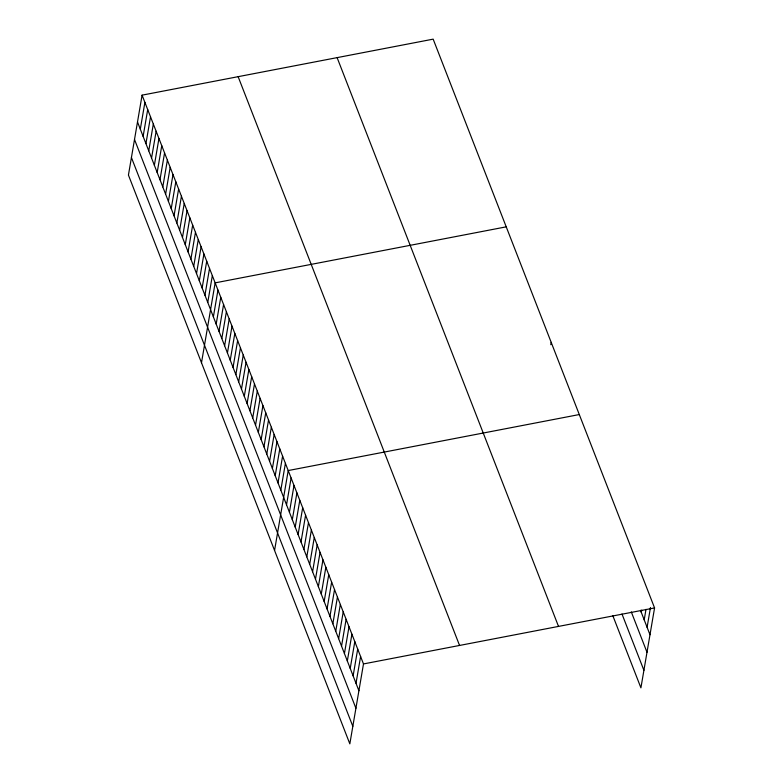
<?xml version="1.0" encoding="UTF-8"?>
<svg xmlns="http://www.w3.org/2000/svg" width="783" height="783" viewBox="0 0 783 783"><rect width="100%" height="100%" fill="white"/><g stroke="black" fill="none" stroke-linecap="round" stroke-linejoin="round"><path stroke-width="1.17" d="M142.085 95.154L128.432 175.069L349.835 743.85L363.488 663.935L142.085 95.154L433.165 39.15L654.568 607.931L640.915 687.846L612.786 615.585M140.314 129.175L144.894 102.377M143.123 136.389L147.703 109.591M145.941 143.612L150.522 116.814M148.75 150.825L153.331 124.037M151.559 158.049L156.14 131.25M154.368 165.262L158.949 138.474M157.177 172.485L161.758 145.687M159.986 179.708L164.567 152.91M162.795 186.922L167.376 160.133M165.605 194.145L170.185 167.347M168.414 201.358L172.994 174.57M171.232 208.581L175.813 181.783M174.041 215.805L178.622 189.006M176.85 223.018L181.431 196.23M179.659 230.241L184.24 203.443M182.468 237.455L187.049 210.666M185.277 244.678L189.858 217.88M188.086 251.901L192.667 225.103M190.895 259.114L195.476 232.316M193.714 266.337L198.285 239.539M196.523 273.551L201.104 246.762M199.332 280.774L203.913 253.976M202.141 287.987L206.722 261.199M204.95 295.211L209.531 268.412M207.759 302.434L212.34 275.636M201.495 362.764L215.149 282.859L506.229 226.845M213.377 316.87L217.958 290.072M216.186 324.084L220.767 297.295M219.005 331.307L223.586 304.509M221.814 338.53L226.395 311.732M224.623 345.743L229.204 318.955M227.432 352.967L232.013 326.168M230.241 360.18L234.822 333.392M233.05 367.403L237.631 340.605M235.859 374.626L240.44 347.828M238.668 381.84L243.249 355.042M241.477 389.063L246.058 362.265M244.296 396.276L248.877 369.488M247.105 403.499L251.686 376.701M249.914 410.713L254.495 383.924M252.723 417.936L257.304 391.138M255.532 425.159L260.113 398.361M258.341 432.373L262.922 405.584M261.15 439.596L265.731 412.798M263.959 446.809L268.54 420.021M266.778 454.032L271.349 427.234M269.587 461.256L274.167 434.457M272.396 468.469L276.976 441.681M275.205 475.692L279.785 448.894M278.014 482.905L282.594 456.117M280.823 490.129L285.404 463.33M274.559 550.469L288.213 470.554L579.293 414.55M286.529 504.781L291.11 477.992M289.426 512.219L294.007 485.431M292.323 519.658L296.904 492.869M295.211 527.096L299.791 500.308M298.108 534.535L302.688 507.746M301.005 541.973L305.585 515.185M303.902 549.412L308.482 522.613M306.799 556.85L311.38 530.052M309.696 564.289L314.277 537.49M312.583 571.727L317.164 544.929M315.48 579.166L320.061 552.367M318.378 586.604L322.958 559.806M321.275 594.043L325.855 567.244M324.172 601.481L328.752 574.683M327.059 608.92L331.64 582.121M329.956 616.358L334.537 589.56M332.853 623.787L337.434 596.998M335.75 631.225L340.331 604.437M338.647 638.664L343.228 611.875M341.545 646.102L346.125 619.314M344.432 653.541L349.012 626.752M347.329 660.979L351.91 634.191M350.226 668.418L354.807 641.62M353.123 675.856L357.704 649.058M356.02 683.295L360.601 656.497M550.792 344.686L551.193 342.357M641.306 612.414L641.708 610.084M644.203 619.852L645.995 609.36M647.101 627.291L650.487 607.481M363.488 663.935L654.568 607.931M640.484 610.29L649.988 634.729M631.284 611.875L646.993 652.259M621.986 613.999L643.91 670.317M337.111 57.629L558.514 626.41M238.14 76.675L459.552 645.456M137.505 121.952L358.908 690.733M134.51 139.482L355.913 708.263M131.427 157.54L352.83 726.321"/></g></svg>
